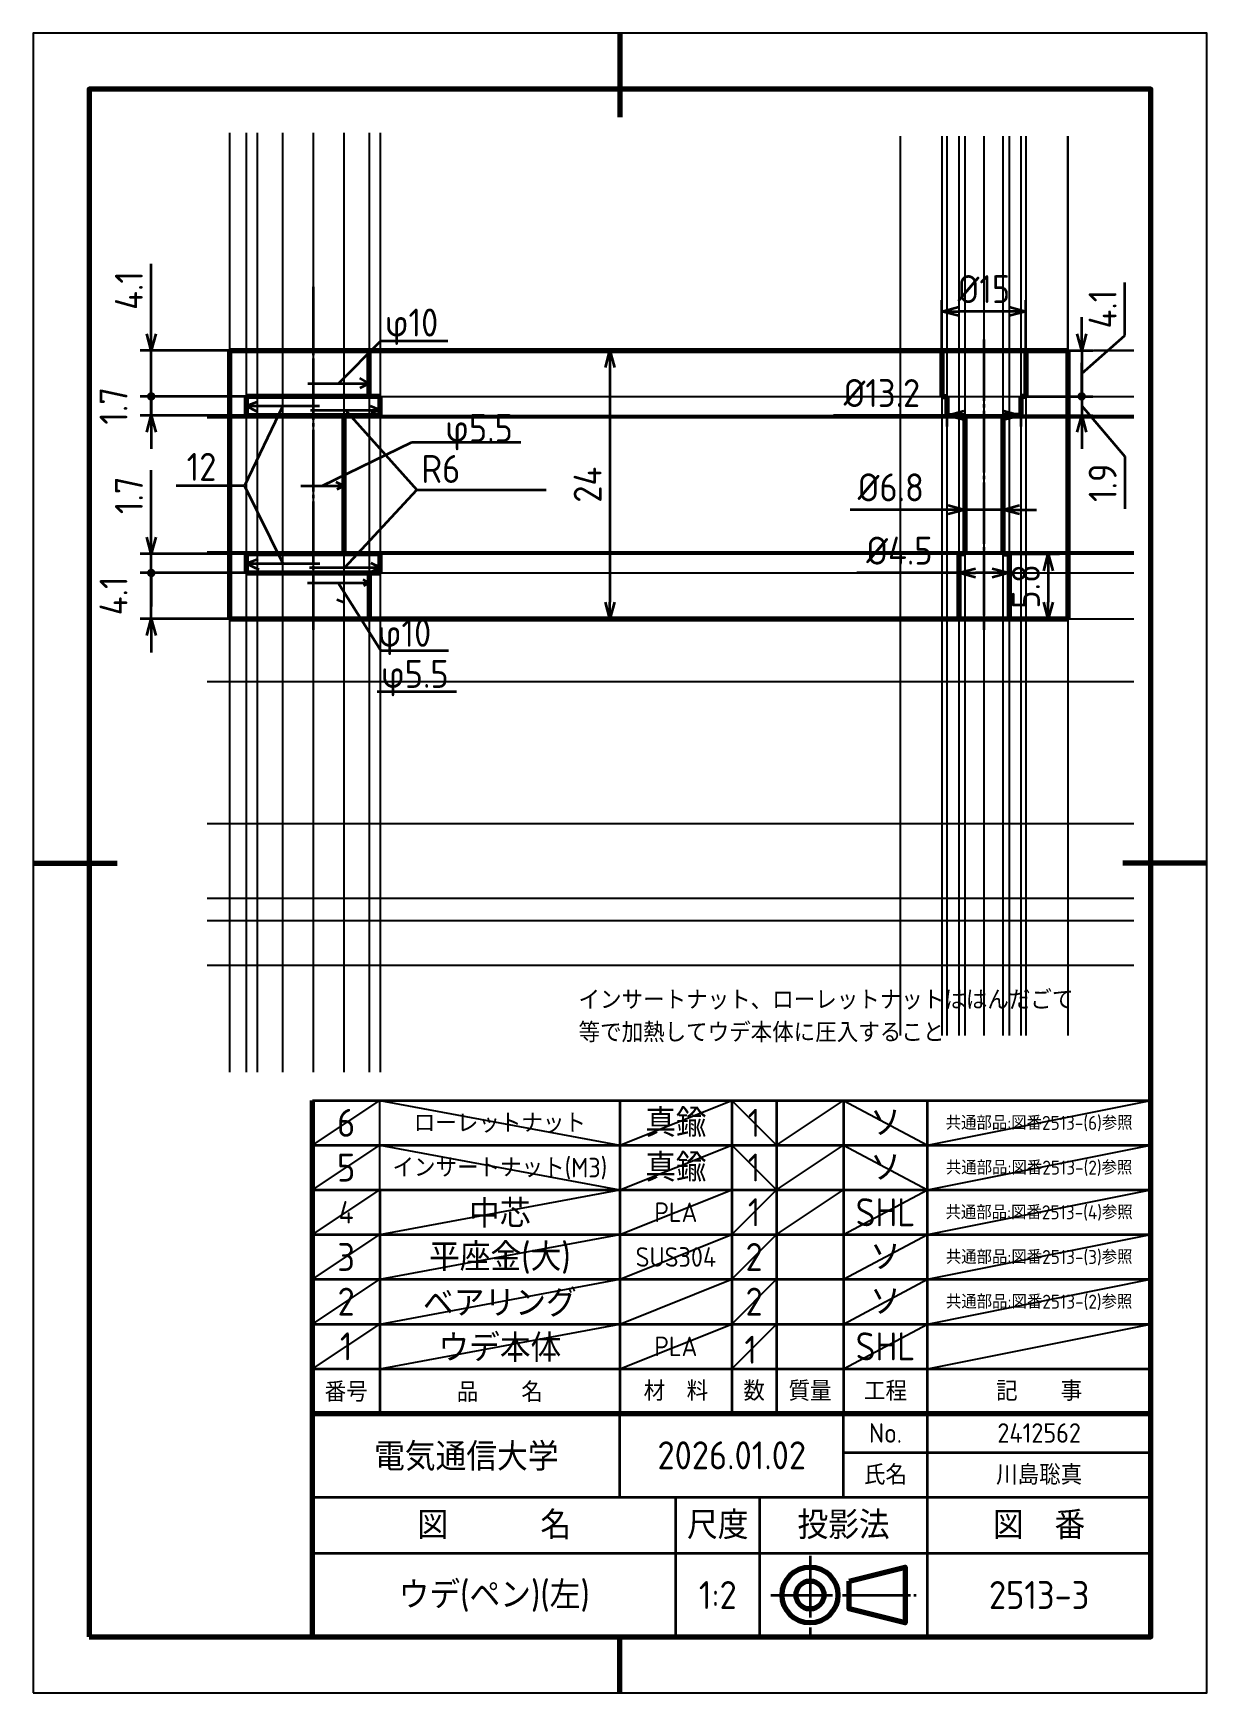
# Model space of a CAD drawing. Header units: millimetres. Extents: x 0 to 210, y 0 to 297.
import ezdxf
from ezdxf.enums import TextEntityAlignment as Align

# ---------------------------------------------------------------- set-up
doc = ezdxf.new("R2010")
doc.units = ezdxf.units.MM
doc.linetypes.add('JIS_08_11', pattern=[12.8, 11, -0.6, 0.6, -0.6])
doc.layers.add('1 図枠', color=7, linetype='Continuous')
for name, color, linetype, lineweight in [('2 外形線', 7, 'Continuous', 70), ('4中心線', 2, 'JIS_08_11', 35), ('6 寸法', 6, 'Continuous', 35)]:
    doc.layers.add(name, color=color, linetype=linetype, lineweight=lineweight)
doc.layers.add('7 仮想線', color=3, linetype='Continuous', plot=False)
doc.styles.get("Standard").update_dxf_attribs({"font": 'isocp.shx', "bigfont": 'extfont.shx'})
doc.dimstyles.new('AM_JIS$0', dxfattribs={"dimtxt": 5, "dimasz": 3, "dimexe": 2, "dimexo": 0, "dimgap": 1.5, "dimtad": 3, "dimdsep": 46, "dimtxsty": 'Standard', "dimblk": 'OPEN30', "dimcen": 0, "dimclrd": 256, "dimclre": 256, "dimclrt": 6, "dimadec": 0, "dimazin": 2, "dimtp": 0.1, "dimtm": 0.1, "dimtfac": 0.71, "dimtmove": 0, "dimatfit": 3, "dimldrblk": 'OPEN30', "dimfxl": 1, "dimtfill": 1, "dimlwd": -1, "dimlwe": -1, "dimarcsym": 1})

# ---------------------------------------------------------------- blocks, each defined once
blk = doc.blocks.new('_Open30')
at = {"color": 0, "linetype": 'ByBlock', "lineweight": -2}
for p, q in [((-1, 0.268), (0, 0)), ((0, 0), (-1, -0.268)), ((0, 0), (-1, 0))]:
    blk.add_line(p, q, dxfattribs=at)
blk = doc.blocks.new('*D10')
at = {"layer": '6 寸法', "linetype": 'ByBlock', "transparency": 16777216}
for p, q in [((93.21, 240.2), (105.21, 240.2)), ((103.21, 237.2), (103.21, 195.2)), ((168.21, 192.2), (101.21, 192.2))]:
    blk.add_line(p, q, dxfattribs=at)
at = {"layer": 'Defpoints', "color": 0, "transparency": 16777216}
for p in [(93.21, 240.2), (103.21, 192.2), (168.21, 192.2)]:
    blk.add_point(p, dxfattribs=at)
at = {"layer": '6 寸法', "transparency": 16777216, "xscale": 3, "yscale": 3, "zscale": 3}
for p, rotation in [((103.21, 240.2), 90), ((103.21, 192.2), 270)]:
    blk.add_blockref('_Open30', p, dxfattribs=dict(at, rotation=rotation))
at = {"layer": '6 寸法', "color": 6, "transparency": 16777216, "insert": (99.21, 216.2), "char_height": 5, "attachment_point": 5, "rotation": 90}
blk.add_mtext('24', dxfattribs=at)
blk = doc.blocks.new('GENDOT')
blk.add_line((0, 0), (-1, 0))
blk.add_lwpolyline([(-0.125, 0, 0.25, 0.25, 1), (0.125, 0, 0.25, 0.25, 1)], format="xyseb", close=True)
blk = doc.blocks.new('*D21')
at = {"layer": '6 寸法', "linetype": 'ByBlock', "transparency": 16777216}
for p, q in [((21.12, 203.4), (21.12, 206.4)), ((35.11, 200.4), (19.12, 200.4)), ((21.12, 192.2), (21.12, 200.4)), ((35.11, 192.2), (19.12, 192.2)), ((21.12, 189.2), (21.12, 186.2))]:
    blk.add_line(p, q, dxfattribs=at)
at = {"layer": 'Defpoints', "color": 0, "transparency": 16777216}
for p in [(21.12, 200.4), (35.11, 200.4), (35.11, 192.2)]:
    blk.add_point(p, dxfattribs=at)
at = {"layer": '6 寸法', "transparency": 16777216, "xscale": 3, "yscale": 3, "zscale": 3}
for name, p, rotation in [('GENDOT', (21.12, 200.4), 270), ('_Open30', (21.12, 192.2), 90)]:
    blk.add_blockref(name, p, dxfattribs=dict(at, rotation=rotation))
at = {"layer": '6 寸法', "color": 6, "transparency": 16777216, "insert": (14.37, 196.3), "char_height": 5, "attachment_point": 5, "rotation": 90}
blk.add_mtext('4.1', dxfattribs=at)
blk = doc.blocks.new('*D22')
at = {"layer": '6 寸法', "linetype": 'ByBlock', "transparency": 16777216}
for p, q in [((21.12, 206.8), (21.12, 218.8)), ((38.11, 203.8), (19.12, 203.8)), ((21.12, 200.4), (21.12, 203.8)), ((38.11, 200.4), (19.12, 200.4)), ((21.12, 197.4), (21.12, 194.4))]:
    blk.add_line(p, q, dxfattribs=at)
at = {"layer": 'Defpoints', "color": 0, "transparency": 16777216}
for p in [(21.12, 203.8), (38.11, 203.8), (38.11, 200.4)]:
    blk.add_point(p, dxfattribs=at)
at = {"layer": '6 寸法', "transparency": 16777216, "xscale": 3, "yscale": 3, "zscale": 3}
for name, p, rotation in [('_Open30', (21.12, 203.8), 270), ('GENDOT', (21.12, 200.4), 90)]:
    blk.add_blockref(name, p, dxfattribs=dict(at, rotation=rotation))
at = {"layer": '6 寸法', "color": 6, "transparency": 16777216, "insert": (17.12, 214.3), "char_height": 5, "attachment_point": 5, "rotation": 90}
blk.add_mtext('1.7', dxfattribs=at)
blk = doc.blocks.new('*D24')
at = {"layer": '6 寸法', "linetype": 'ByBlock', "transparency": 16777216}
for p, q in [((21.12, 243.2), (21.12, 255.7)), ((38.11, 240.2), (19.12, 240.2)), ((21.12, 232), (21.12, 240.2)), ((38.11, 232), (19.12, 232)), ((21.12, 229), (21.12, 226))]:
    blk.add_line(p, q, dxfattribs=at)
at = {"layer": 'Defpoints', "color": 0, "transparency": 16777216}
for p in [(21.12, 240.2), (38.11, 240.2), (38.11, 232)]:
    blk.add_point(p, dxfattribs=at)
at = {"layer": '6 寸法', "transparency": 16777216, "xscale": 3, "yscale": 3, "zscale": 3}
for name, p, rotation in [('_Open30', (21.12, 240.2), 270), ('GENDOT', (21.12, 232), 90)]:
    blk.add_blockref(name, p, dxfattribs=dict(at, rotation=rotation))
at = {"layer": '6 寸法', "color": 6, "transparency": 16777216, "insert": (17.12, 250.95), "char_height": 5, "attachment_point": 5, "rotation": 90}
blk.add_mtext('4.1', dxfattribs=at)
blk = doc.blocks.new('*D25')
at = {"layer": '6 寸法', "linetype": 'ByBlock', "transparency": 16777216}
for p, q in [((21.12, 235), (21.12, 238)), ((38.11, 232), (19.12, 232)), ((21.12, 228.6), (21.12, 232)), ((38.11, 228.6), (19.12, 228.6)), ((21.12, 225.6), (21.12, 222.6))]:
    blk.add_line(p, q, dxfattribs=at)
at = {"layer": 'Defpoints', "color": 0, "transparency": 16777216}
for p in [(21.12, 232), (38.11, 232), (38.11, 228.6)]:
    blk.add_point(p, dxfattribs=at)
at = {"layer": '6 寸法', "transparency": 16777216, "xscale": 3, "yscale": 3, "zscale": 3}
for name, p, rotation in [('GENDOT', (21.12, 232), 270), ('_Open30', (21.12, 228.6), 90)]:
    blk.add_blockref(name, p, dxfattribs=dict(at, rotation=rotation))
at = {"layer": '6 寸法', "color": 6, "transparency": 16777216, "insert": (14.37, 230.3), "char_height": 5, "attachment_point": 5, "rotation": 90}
blk.add_mtext('1.7', dxfattribs=at)
blk = doc.blocks.new('*D26')
at = {"layer": '6 寸法', "linetype": 'ByBlock', "transparency": 16777216}
for p, q in [((165.61, 200.4), (165.61, 202.4)), ((174.61, 200.4), (174.61, 202.4)), ((165.61, 200.4), (147.4, 200.4)), ((171.61, 200.4), (168.61, 200.4))]:
    blk.add_line(p, q, dxfattribs=at)
at = {"layer": 'Defpoints', "color": 0, "transparency": 16777216}
for p in [(165.61, 200.4), (165.61, 200.4), (174.61, 200.4)]:
    blk.add_point(p, dxfattribs=at)
at = {"layer": '6 寸法', "transparency": 16777216, "xscale": 3, "yscale": 3, "zscale": 3, "rotation": 180}
blk.add_blockref('_Open30', (165.61, 200.4), dxfattribs=at)
at = {"layer": '6 寸法', "transparency": 16777216, "xscale": 3, "yscale": 3, "zscale": 3}
blk.add_blockref('_Open30', (174.61, 200.4), dxfattribs=at)
at = {"layer": '6 寸法', "color": 6, "transparency": 16777216, "insert": (155, 204.4), "char_height": 5, "attachment_point": 5}
blk.add_mtext('%%C4.5', dxfattribs=at)
blk = doc.blocks.new('*D27')
at = {"layer": '6 寸法', "linetype": 'ByBlock', "transparency": 16777216}
for p, q in [((163.71, 211.72), (146.21, 211.72)), ((166.71, 212.78), (166.71, 209.72)), ((173.51, 211.72), (166.71, 211.72)), ((173.51, 212.78), (173.51, 209.72)), ((176.51, 211.72), (179.51, 211.72))]:
    blk.add_line(p, q, dxfattribs=at)
at = {"layer": 'Defpoints', "color": 0, "transparency": 16777216}
for p in [(166.71, 212.78), (166.71, 211.72), (173.51, 212.78)]:
    blk.add_point(p, dxfattribs=at)
at = {"layer": '6 寸法', "transparency": 16777216, "xscale": 3, "yscale": 3, "zscale": 3}
blk.add_blockref('_Open30', (166.71, 211.72), dxfattribs=at)
at = {"layer": '6 寸法', "transparency": 16777216, "xscale": 3, "yscale": 3, "zscale": 3, "rotation": 180}
blk.add_blockref('_Open30', (173.51, 211.72), dxfattribs=at)
at = {"layer": '6 寸法', "color": 6, "transparency": 16777216, "insert": (153.46, 215.72), "char_height": 5, "attachment_point": 5}
blk.add_mtext('%%C6.8', dxfattribs=at)
blk = doc.blocks.new('*D28')
at = {"layer": '6 寸法', "linetype": 'ByBlock', "transparency": 16777216}
for p, q in [((163.51, 230.3), (163.51, 226.6)), ((176.71, 230.3), (176.71, 226.6)), ((163.51, 228.6), (143.21, 228.6)), ((173.71, 228.6), (166.51, 228.6))]:
    blk.add_line(p, q, dxfattribs=at)
at = {"layer": 'Defpoints', "color": 0, "transparency": 16777216}
for p in [(163.51, 230.3), (176.71, 230.3), (163.51, 228.6)]:
    blk.add_point(p, dxfattribs=at)
at = {"layer": '6 寸法', "transparency": 16777216, "xscale": 3, "yscale": 3, "zscale": 3, "rotation": 180}
blk.add_blockref('_Open30', (163.51, 228.6), dxfattribs=at)
at = {"layer": '6 寸法', "transparency": 16777216, "xscale": 3, "yscale": 3, "zscale": 3}
blk.add_blockref('_Open30', (176.71, 228.6), dxfattribs=at)
at = {"layer": '6 寸法', "color": 6, "transparency": 16777216, "insert": (151.86, 232.6), "char_height": 5, "attachment_point": 5}
blk.add_mtext('%%C13.2', dxfattribs=at)
blk = doc.blocks.new('*D29')
at = {"layer": '6 寸法', "linetype": 'ByBlock', "transparency": 16777216}
for p, q in [((162.61, 237.2), (162.61, 249.2)), ((174.61, 247.2), (165.61, 247.2)), ((177.61, 237.2), (177.61, 249.2))]:
    blk.add_line(p, q, dxfattribs=at)
at = {"layer": 'Defpoints', "color": 0, "transparency": 16777216}
for p in [(162.61, 247.2), (162.61, 237.2), (177.61, 237.2)]:
    blk.add_point(p, dxfattribs=at)
at = {"layer": '6 寸法', "transparency": 16777216, "xscale": 3, "yscale": 3, "zscale": 3, "rotation": 180}
blk.add_blockref('_Open30', (162.61, 247.2), dxfattribs=at)
at = {"layer": '6 寸法', "transparency": 16777216, "xscale": 3, "yscale": 3, "zscale": 3}
blk.add_blockref('_Open30', (177.61, 247.2), dxfattribs=at)
at = {"layer": '6 寸法', "color": 6, "transparency": 16777216, "insert": (170.11, 251.2), "char_height": 5, "attachment_point": 5}
blk.add_mtext('%%C15', dxfattribs=at)
blk = doc.blocks.new('*D30')
at = {"layer": '6 寸法', "linetype": 'ByBlock', "transparency": 16777216}
for p, q in [((174.61, 203.8), (183.63, 203.8)), ((181.63, 200.8), (181.63, 195.2)), ((174.61, 192.2), (183.63, 192.2))]:
    blk.add_line(p, q, dxfattribs=at)
at = {"layer": 'Defpoints', "color": 0, "transparency": 16777216}
for p in [(174.61, 203.8), (174.61, 192.2), (181.63, 192.2)]:
    blk.add_point(p, dxfattribs=at)
at = {"layer": '6 寸法', "transparency": 16777216, "xscale": 3, "yscale": 3, "zscale": 3}
for p, rotation in [((181.63, 203.8), 90), ((181.63, 192.2), 270)]:
    blk.add_blockref('_Open30', p, dxfattribs=dict(at, rotation=rotation))
at = {"layer": '6 寸法', "color": 6, "transparency": 16777216, "insert": (177.63, 198), "char_height": 5, "attachment_point": 5, "rotation": 90}
blk.add_mtext('5.8', dxfattribs=at)
blk = doc.blocks.new('*D31')
at = {"layer": '6 寸法', "linetype": 'ByBlock', "transparency": 16777216}
for p, q in [((195.36, 242.88), (195.36, 252.38)), ((187.61, 243.2), (187.61, 246.2)), ((187.61, 236.1), (195.36, 242.88)), ((177.61, 240.2), (189.61, 240.2)), ((187.61, 240.2), (187.61, 232)), ((187.61, 240.2), (187.61, 232)), ((177.61, 232), (189.61, 232)), ((187.61, 229), (187.61, 226))]:
    blk.add_line(p, q, dxfattribs=at)
at = {"layer": 'Defpoints', "color": 0, "transparency": 16777216}
for p in [(177.61, 240.2), (177.61, 232), (187.61, 232)]:
    blk.add_point(p, dxfattribs=at)
at = {"layer": '6 寸法', "transparency": 16777216, "xscale": 3, "yscale": 3, "zscale": 3}
for name, p, rotation in [('_Open30', (187.61, 240.2), 270), ('GENDOT', (187.61, 232), 90)]:
    blk.add_blockref(name, p, dxfattribs=dict(at, rotation=rotation))
at = {"layer": '6 寸法', "color": 6, "transparency": 16777216, "insert": (191.36, 247.63), "char_height": 5, "attachment_point": 5, "rotation": 90}
blk.add_mtext('4.1', dxfattribs=at)
blk = doc.blocks.new('*D32')
at = {"layer": '6 寸法', "linetype": 'ByBlock', "transparency": 16777216}
for p, q in [((187.61, 235), (187.61, 238)), ((176.71, 232), (189.61, 232)), ((187.61, 232), (187.61, 228.6)), ((187.61, 232), (187.61, 228.6)), ((187.61, 230.3), (195.36, 221.23)), ((176.71, 228.6), (189.61, 228.6)), ((187.61, 225.6), (187.61, 222.6)), ((195.36, 221.23), (195.36, 211.87))]:
    blk.add_line(p, q, dxfattribs=at)
at = {"layer": 'Defpoints', "color": 0, "transparency": 16777216}
for p in [(176.71, 232), (176.71, 228.6), (187.61, 228.6)]:
    blk.add_point(p, dxfattribs=at)
at = {"layer": '6 寸法', "transparency": 16777216, "xscale": 3, "yscale": 3, "zscale": 3}
for name, p, rotation in [('GENDOT', (187.61, 232), 270), ('_Open30', (187.61, 228.6), 90)]:
    blk.add_blockref(name, p, dxfattribs=dict(at, rotation=rotation))
at = {"layer": '6 寸法', "color": 6, "transparency": 16777216, "insert": (191.36, 216.55), "char_height": 5, "attachment_point": 5, "rotation": 90}
blk.add_mtext('1.9', dxfattribs=at)

msp = doc.modelspace()

# ---------------------------------------------------------------- linework, layer by layer
at = {"layer": '1 図枠', "lineweight": 70}
for p, q in [((105, 297), (105, 282)), ((0, 148.5), (15, 148.5)), ((210, 148.5), (195, 148.5)), ((50, 50), (50, 106)), ((50, 10), (50, 50)), ((50, 50), (200, 50)), ((105, 0), (105, 10))]:
    msp.add_line(p, q, dxfattribs=at)
at = {"layer": '1 図枠', "lineweight": 35}
for p, q in [((50, 106), (200, 106)), ((105, 106), (105, 50)), ((125, 106), (125, 50)), ((133, 106), (133, 50)), ((145, 106), (145, 50)), ((160, 10), (160, 106)), ((50, 98), (200, 98)), ((50, 90), (200, 90)), ((62, 90), (62, 50)), ((50, 82), (200, 82)), ((50, 74), (200, 74)), ((50, 66), (200, 66)), ((50, 58), (200, 58)), ((105, 35), (105, 50)), ((145, 35), (145, 50)), ((145, 43), (200, 43)), ((50, 35), (200, 35)), ((115, 10), (115, 35)), ((130, 10), (130, 35)), ((50, 25), (200, 25))]:
    msp.add_line(p, q, dxfattribs=at)
at = {"layer": '1 図枠'}
msp.add_line((62, 66), (62, 90), dxfattribs=at)
at = {"layer": '1 図枠', "linetype": 'JIS_08_11', "lineweight": 35}
for p, q in [((139, 24.5), (139, 10.5)), ((132, 17.5), (158, 17.5))]:
    msp.add_line(p, q, dxfattribs=at)
at = {"layer": '1 図枠', "lineweight": 70}
msp.add_lwpolyline([(10, 10), (200, 10), (200, 287), (10, 287)], close=True, dxfattribs=at)
at = {"layer": '1 図枠', "linetype": 'Continuous', "lineweight": 70}
msp.add_lwpolyline([(146, 20), (156, 22.5), (156, 12.5), (146, 15)], close=True, dxfattribs=at)
for radius in [5, 2.5]:
    msp.add_circle((139, 17.5), radius, dxfattribs=at)
at = {"layer": '2 外形線'}
for p, q in [((35.106, 240.198), (35.106, 192.198)), ((35.106, 240.198), (185.106, 240.198)), ((60.106, 231.998), (60.106, 240.198)), ((162.606, 240.198), (162.606, 231.998)), ((177.606, 240.198), (177.606, 231.998)), ((185.106, 240.198), (185.106, 192.198)), ((50.106, 231.998), (38.106, 231.998)), ((38.106, 231.998), (38.106, 228.598)), ((62.106, 231.998), (50.106, 231.998)), ((62.106, 228.598), (62.106, 231.998)), ((162.606, 231.998), (163.506, 231.998)), ((163.506, 231.998), (163.506, 228.598)), ((177.606, 231.998), (176.706, 231.998)), ((176.706, 231.998), (176.706, 228.598)), ((38.106, 228.598), (50.106, 228.598)), ((50.106, 228.598), (62.106, 228.598)), ((55.606, 228.598), (55.606, 203.798)), ((163.506, 228.598), (166.706, 228.598)), ((166.706, 228.598), (166.706, 203.798)), ((176.706, 228.598), (173.506, 228.598)), ((173.506, 228.598), (173.506, 203.798)), ((50.106, 203.798), (38.106, 203.798)), ((38.106, 203.798), (38.106, 200.398)), ((62.106, 203.798), (50.106, 203.798)), ((62.106, 200.398), (62.106, 203.798)), ((166.706, 203.798), (165.606, 203.798)), ((165.606, 203.798), (165.606, 192.198)), ((173.506, 203.798), (174.606, 203.798)), ((174.606, 203.798), (174.606, 192.198)), ((38.106, 200.398), (50.106, 200.398)), ((50.106, 200.398), (62.106, 200.398)), ((60.106, 200.398), (60.106, 192.198)), ((35.106, 192.198), (185.106, 192.198)), ((50, 66), (50, 106))]:
    msp.add_line(p, q, dxfattribs=at)
at = {"layer": '4中心線'}
for p, q in [((50.106, 251.596), (50.106, 190.198)), ((170.106, 242.198), (170.106, 192.198)), ((170.106, 192.198), (170.106, 190.198))]:
    msp.add_line(p, q, dxfattribs=at)
at = {"layer": '6 寸法'}
for p, q in [((54.635, 234.318), (62.233, 241.916)), ((62.233, 241.916), (74.171, 241.916)), ((60.106, 234.318), (58.448, 235.249)), ((49.163, 234.318), (60.106, 234.318)), ((60.106, 234.318), (58.466, 233.497)), ((44.66, 230.298), (37.829, 216.005)), ((38.106, 230.298), (40.04, 231)), ((38.106, 230.298), (51.213, 230.298)), ((38.106, 230.298), (39.961, 229.368)), ((49.625, 229.562), (62.106, 229.562)), ((55.865, 229.562), (68.647, 215.306)), ((62.106, 229.562), (60.339, 230.236)), ((62.106, 229.562), (60.449, 228.979)), ((51.734, 215.976), (67.755, 223.828)), ((67.755, 223.828), (87.262, 223.828)), ((37.829, 216.005), (25.573, 216.005)), ((37.829, 216.005), (44.696, 202.098)), ((47.861, 215.976), (55.606, 215.976)), ((55.606, 215.976), (54.224, 216.673)), ((55.606, 215.976), (54.316, 215.348)), ((55.769, 201.38), (68.647, 215.306)), ((68.647, 215.306), (91.815, 215.306)), ((91.815, 215.306), (91.815, 215.306)), ((38.106, 202.098), (38.106, 203.798)), ((38.106, 202.098), (40.272, 202.96)), ((38.106, 202.098), (51.286, 202.098)), ((38.106, 202.098), (40.354, 201.036)), ((62.106, 201.38), (60.485, 202.185)), ((49.431, 201.38), (62.106, 201.38)), ((60.106, 198.631), (59.026, 199.253)), ((62.106, 201.38), (60.653, 200.683)), ((49.062, 198.631), (60.106, 198.631)), ((54.584, 198.631), (62.201, 186.523)), ((60.106, 198.631), (59.099, 198.083)), ((55.606, 195.108), (54.318, 195.62)), ((62.201, 186.523), (74.293, 186.523)), ((61.519, 179.198), (75.731, 179.198))]:
    msp.add_line(p, q, dxfattribs=at)
at = {"layer": '7 仮想線'}
for p, q in [((35.106, 279.157), (35.106, 111.092)), ((38.106, 279.157), (38.106, 111.092)), ((40.106, 279.157), (40.106, 111.092)), ((44.606, 279.157), (44.606, 111.092)), ((50.106, 279.157), (50.106, 111.092)), ((55.606, 279.157), (55.606, 111.092)), ((60.106, 279.157), (60.106, 111.092)), ((62.106, 279.157), (62.106, 111.092)), ((155.106, 278.593), (155.106, 117.655)), ((162.606, 278.593), (162.606, 117.655)), ((163.506, 278.593), (163.506, 117.655)), ((165.606, 278.593), (165.606, 117.655)), ((166.706, 278.593), (166.706, 117.655)), ((170.106, 278.593), (170.106, 117.655)), ((173.506, 278.593), (173.506, 117.655)), ((174.606, 278.593), (174.606, 117.655)), ((176.706, 278.593), (176.706, 117.655)), ((177.606, 278.593), (177.606, 117.655)), ((185.106, 240.198), (185.106, 278.593)), ((185.106, 278.593), (185.106, 117.655)), ((31.121, 240.198), (196.933, 240.198)), ((196.933, 240.198), (189.749, 240.198)), ((189.749, 240.198), (189.749, 240.198)), ((31.121, 231.998), (196.933, 231.998)), ((31.121, 231.998), (196.933, 231.998)), ((31.121, 228.598), (196.933, 228.598)), ((31.121, 228.198), (196.933, 228.198)), ((31.121, 204.198), (196.933, 204.198)), ((31.121, 204.198), (196.933, 204.198)), ((31.121, 204.198), (196.933, 204.198)), ((31.121, 203.798), (196.933, 203.798)), ((31.121, 203.798), (196.933, 203.798)), ((31.121, 200.398), (196.933, 200.398)), ((31.121, 192.198), (196.933, 192.198)), ((31.121, 180.998), (196.933, 180.998)), ((31.121, 155.598), (196.933, 155.598)), ((31.121, 142.198), (196.933, 142.198)), ((31.121, 138.198), (196.933, 138.198)), ((31.121, 130.198), (196.933, 130.198)), ((50, 98), (62, 106)), ((62, 106), (105, 98)), ((105, 98), (125, 106)), ((125, 106), (133, 98)), ((125, 106), (133, 98)), ((133, 98), (145, 106)), ((145, 106), (160, 98)), ((160, 98), (200, 106)), ((50, 90), (62, 98)), ((62, 98), (105, 90)), ((105, 90), (125, 98)), ((125, 98), (133, 90)), ((133, 90), (145, 98)), ((145, 98), (160, 90)), ((160, 90), (200, 98)), ((50, 66), (50, 90)), ((50, 82), (62, 90)), ((62, 90), (62, 82)), ((62, 82), (105, 90)), ((105, 90), (105, 82)), ((105, 82), (125, 90)), ((125, 90), (125, 82)), ((125, 82), (133, 90)), ((133, 90), (133, 82)), ((133, 82), (145, 90)), ((145, 90), (145, 82)), ((145, 82), (160, 90)), ((160, 90), (160, 82)), ((160, 82), (200, 90)), ((50, 74), (62, 82)), ((62, 74), (105, 82)), ((105, 74), (125, 82)), ((125, 74), (133, 82)), ((145, 74), (160, 82)), ((160, 74), (200, 82)), ((50, 66), (62, 74)), ((62, 74), (50, 74)), ((62, 66), (105, 74)), ((105, 66), (125, 74)), ((125, 66), (133, 74)), ((145, 66), (160, 74)), ((160, 66), (200, 74)), ((50, 58), (62, 66)), ((62, 66), (50, 66)), ((62, 58), (105, 66)), ((105, 58), (125, 66)), ((131.785, 64.785), (133, 66)), ((145, 58), (160, 66)), ((160, 58), (200, 66)), ((125, 58), (131.785, 64.785))]:
    msp.add_line(p, q, dxfattribs=at)
msp.add_lwpolyline([(0, 0), (210, 0), (210, 297), (0, 297)], close=True, dxfattribs=at)
at = {"layer": 'Defpoints'}
msp.add_line((62, 66), (62, 106), dxfattribs=at)

# ---------------------------------------------------------------- texts
at = {"layer": '1 図枠'}
for s, height, p in [('6', 5, (56, 102)), ('1', 5, (129, 102)), ('ソ', 5, (152.5, 102)), ('ローレットナット', 3.5, (83.5, 102)), ('共通部品:図番2513-(6)参照', 2.5, (180, 102)), ('5', 5, (56, 94)), ('インサートナット(M3)', 3.5, (83.5, 94)), ('1', 5, (129, 94)), ('ソ', 5, (152.5, 94)), ('共通部品:図番2513-(2)参照', 2.5, (180, 94)), ('4', 4, (56, 86)), ('中芯', 5, (83.5, 86)), ('PLA', 3.5, (115, 86)), ('1', 5, (129, 86)), ('SHL', 5, (152.5, 86)), ('共通部品:図番2513-(4)参照', 2.5, (180, 86)), ('3', 5, (56, 78)), ('平座金(大)', 5, (83.5, 78)), ('2', 5, (129, 78)), ('ソ', 5, (152.5, 78)), ('SUS304', 3.5, (115, 78)), ('共通部品:図番2513-(3)参照', 2.5, (180, 78)), ('2', 5, (56, 70)), ('ベアリング', 5, (83.5, 70)), ('2', 5, (129, 70)), ('ソ', 5, (152.5, 70)), ('共通部品:図番2513-(2)参照', 2.5, (180, 70)), ('1', 5, (56, 62)), ('ウデ本体', 5, (83.5, 62)), ('PLA', 3.5, (115, 62)), ('1', 5, (128.392, 61.392)), ('SHL', 5, (152.5, 62)), ('番号', 3.5, (56, 54)), ('品\u3000\u3000名', 3.5, (83.5, 54)), ('電気通信大学', 5, (77.5, 42.5))]:
    msp.add_text(s, height=height, dxfattribs=at).set_placement(p, align=Align.MIDDLE)
for s, height, p in [('真鍮', 5, (115, 102)), ('真鍮', 5, (115, 94)), ('材\u3000料', 3.5, (115, 54)), ('数', 3.5, (129, 54)), ('質量', 3.5, (139, 54)), ('工程', 3.5, (152.5, 54)), ('記\u3000\u3000事', 3.5, (180, 54)), ('No.', 3.5, (152.5, 46.5)), ('2412562', 3.5, (180, 46.5)), ('2026.01.02', 5, (125, 42.5)), ('氏名', 3.5, (152.5, 39)), ('川島聡真', 3.5, (180, 39)), ('図\u3000\u3000\u3000名', 5, (82.5, 30)), ('尺度', 5, (122.5, 30)), ('投影法', 5, (145, 30)), ('図\u3000番', 5, (180, 30)), ('ウデ(ペン)(左)', 5, (82.5, 17.5)), ('1:2', 5, (122.5, 17.5)), ('2513-3', 5, (180, 17.5))]:
    msp.add_text(s, height=height, dxfattribs=at).set_placement(p, align=Align.MIDDLE_CENTER)
at = {"layer": '6 寸法', "lineweight": 50, "char_height": 5, "attachment_point": 1}
for s, width, insert in [('φ10', 23.17615, (62.933, 247.715)), ('φ5.5', 23.29731, (73.736, 228.861)), ('12', 20.32867, (27.465, 221.889)), ('R6', 22.35674, (69.458, 221.519)), ('φ10', 12.00438, (61.673, 192.198)), ('φ5.5', 14.12482, (62.255, 184.842))]:
    msp.add_mtext_dynamic_manual_height_columns(s, width=width, gutter_width=25, heights=[0], dxfattribs=dict(at, insert=insert))
at = {"layer": '6 寸法', "insert": (97.583, 125.754), "char_height": 3.5, "attachment_point": 1}
msp.add_mtext_dynamic_manual_height_columns('インサートナット、ローレットナットははんだごて等で加熱してウデ本体に圧入すること', width=91.10304, gutter_width=17.5, heights=[0], dxfattribs=at)
at = {"layer": '7 仮想線'}
msp.add_text('1', height=5, dxfattribs=at).set_placement((56, 62), align=Align.MIDDLE)

# ---------------------------------------------------------------- dimensions: what is measured, and where the dimension line sits
at = {"layer": '6 寸法'}
for base, p1, p2, text, override, picture, middle in [((21.121, 240.198), (38.106, 231.998), (38.106, 240.198), '4.1', {"dimpost": '', "dimblk1": 'GENDOT', "dimblk2": 'Open30', "dimsah": 1, "dimtfill": 0}, '*D24', (17.121, 250.948)), ((21.121, 231.998), (38.106, 228.598), (38.106, 231.998), '1.7', {"dimpost": '', "dimblk1": 'Open30', "dimblk2": 'GENDOT', "dimsah": 1, "dimtmove": 2, "dimtfill": 0}, '*D25', (14.371, 230.298)), ((103.214, 192.198), (93.214, 240.198), (168.214, 192.198), '24', {"dimpost": '', "dimtfill": 0}, '*D10', (99.213, 216.198)), ((21.121, 203.798), (38.106, 200.398), (38.106, 203.798), '1.7', {"dimpost": '', "dimblk1": 'GENDOT', "dimblk2": 'Open30', "dimsah": 1, "dimtfill": 0}, '*D22', (17.121, 214.298)), ((21.121, 200.398), (35.106, 192.198), (35.106, 200.398), '4.1', {"dimblk1": 'Open30', "dimblk2": 'GENDOT', "dimsah": 1, "dimtmove": 2, "dimtfill": 0}, '*D21', (14.371, 196.298)), ((181.626, 192.198), (174.606, 203.798), (174.606, 192.198), '5.8', {"dimpost": '', "dimtfill": 0}, '*D30', (177.626, 197.998))]:
    dim = msp.add_linear_dim(base=base, p1=p1, p2=p2, angle=90, text=text, dimstyle='AM_JIS$0', override=override, dxfattribs=at)
    dim.commit()
    dim.dimension.update_dxf_attribs({"geometry": picture, "text_midpoint": middle})
dim = msp.add_linear_dim(base=(162.606, 247.196), p1=(177.606, 237.196), p2=(162.606, 237.196), dimstyle='AM_JIS$0', override={"dimpost": '%%C<>', "dimtfill": 0}, dxfattribs=at)
dim.commit()
dim.dimension.update_dxf_attribs({"geometry": '*D29', "text_midpoint": (170.106, 251.196)})
for base, p1, p2, text, override, picture, middle in [((187.606, 231.998), (177.606, 240.198), (177.606, 231.998), '4.1', {"dimblk1": 'Open30', "dimblk2": 'GENDOT', "dimsah": 1, "dimtmove": 1, "dimtfill": 0}, '*D31', (195.356, 244.377)), ((187.606, 228.598), (176.706, 231.998), (176.706, 228.598), '1.9', {"dimblk1": 'GENDOT', "dimblk2": 'Open30', "dimsah": 1, "dimtmove": 1, "dimtfill": 0}, '*D32', (195.356, 219.732))]:
    dim = msp.add_linear_dim(base=base, p1=p1, p2=p2, angle=90, text=text, dimstyle='AM_JIS$0', override=override, dxfattribs=at)
    dim.commit()
    dim.dimension.update_dxf_attribs({"geometry": picture, "text_midpoint": middle, "dimtype": 160})
for base, p1, p2, picture, middle in [((163.506, 228.598), (176.706, 230.298), (163.506, 230.298), '*D28', (151.856, 232.599)), ((166.706, 211.724), (173.506, 212.778), (166.706, 212.778), '*D27', (153.456, 215.724))]:
    dim = msp.add_linear_dim(base=base, p1=p1, p2=p2, angle=0, dimstyle='AM_JIS$0', override={"dimpost": '%%C<>', "dimtfill": 0}, dxfattribs=at)
    dim.commit()
    dim.dimension.update_dxf_attribs({"geometry": picture, "text_midpoint": middle})
dim = msp.add_linear_dim(base=(165.606, 200.398), p1=(174.606, 200.398), p2=(165.606, 200.398), text='%%C4.5', dimstyle='AM_JIS$0', override={"dimpost": '', "dimtfill": 0}, dxfattribs=at)
dim.commit()
dim.dimension.update_dxf_attribs({"geometry": '*D26', "text_midpoint": (155.002, 204.398)})

doc.saveas('drawing.dxf')
